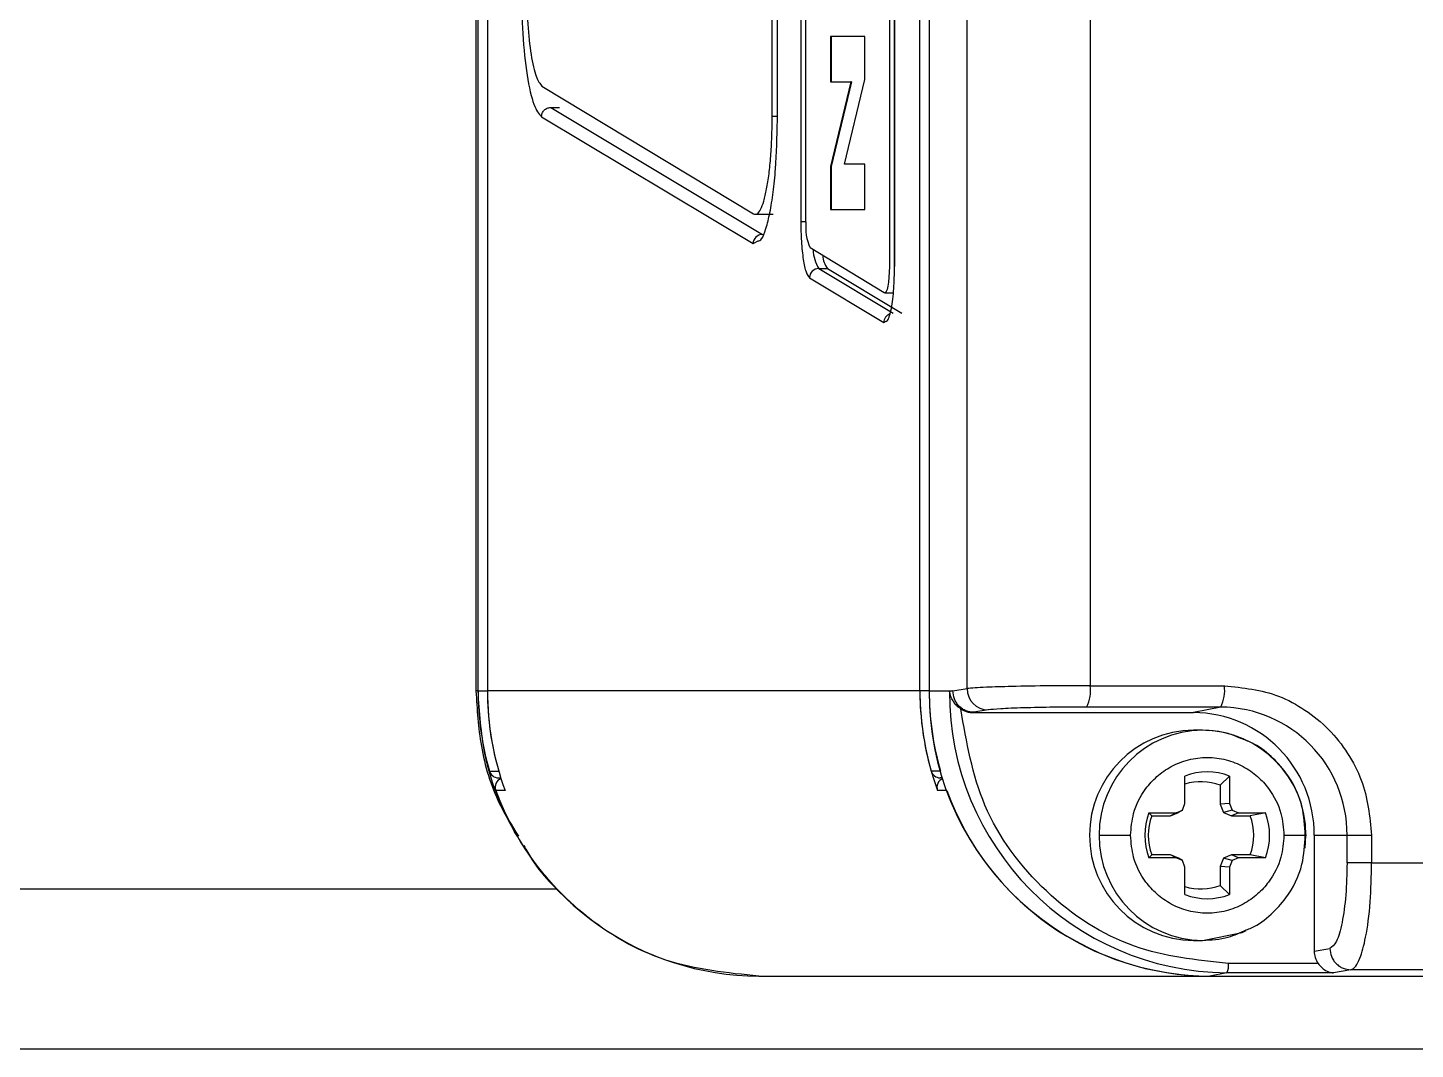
# Model space of a CAD drawing. Header units: millimetres. Extents: x 10 to 584, y 10 to 410.
# Drawn here: x 258.32 to 259.618, y 76.71 to 77.665 of the extents above; entities that cross this region are included whole.
import ezdxf

# ---------------------------------------------------------------- set-up
doc = ezdxf.new("R2010")
doc.units = ezdxf.units.MM

msp = doc.modelspace()

# ---------------------------------------------------------------- linework, layer by layer
at = {"color": 7, "linetype": 'Continuous', "lineweight": 25}
for p, q in [((258.73948, 79.47498), (258.73948, 77.04498)), ((258.7415, 77.04498), (258.7415, 79.47498)), ((258.75018, 79.47498), (258.75018, 77.04498)), ((259.15478, 77.04498), (259.15478, 79.47498)), ((259.16347, 79.47498), (259.16347, 77.04498)), ((259.19887, 77.04721), (259.19887, 79.47275)), ((259.31405, 79.47006), (259.31405, 77.04991)), ((259.12622, 79.0786), (259.12622, 77.4418)), ((259.13095, 79.0786), (259.13095, 77.44181)), ((259.13108, 77.44181), (259.13108, 79.0786)), ((259.04333, 79.03669), (259.04333, 77.4837)), ((259.04819, 77.48369), (259.04819, 79.03671)), ((259.02135, 78.94182), (259.02135, 77.57807)), ((259.02148, 77.57846), (259.02148, 78.94148)), ((259.01662, 77.58196), (259.01662, 78.93847)), ((259.10334, 77.65673), (259.07109, 77.65673)), ((259.07109, 77.65673), (259.07109, 77.61445)), ((259.07174, 77.65673), (259.07174, 77.61445)), ((259.10334, 77.61657), (259.10334, 77.65673)), ((259.08433, 77.53744), (259.10334, 77.61657)), ((258.80124, 77.61046), (258.9992, 77.49107)), ((259.07109, 77.61445), (259.0901, 77.61445)), ((259.0901, 77.61445), (259.07109, 77.53532)), ((259.09075, 77.61445), (259.07174, 77.53532)), ((259.09075, 77.61445), (259.0901, 77.61445)), ((258.80942, 77.59051), (259.0074, 77.4718)), ((258.80942, 77.59051), (258.81757, 77.59051)), ((258.80074, 77.58189), (258.99871, 77.46318)), ((259.07109, 77.53532), (259.07109, 77.49516)), ((259.07109, 77.53532), (259.07174, 77.53532)), ((259.07174, 77.53532), (259.07174, 77.49516)), ((259.10334, 77.53744), (259.08433, 77.53744)), ((259.10334, 77.49516), (259.10334, 77.53744)), ((259.00066, 77.49063), (259.01743, 77.49063)), ((259.07109, 77.49516), (259.10334, 77.49516)), ((259.12149, 77.41727), (259.05203, 77.45916)), ((259.06022, 77.43994), (259.12967, 77.39805)), ((259.06022, 77.43994), (259.06836, 77.43994)), ((259.06836, 77.43994), (259.13781, 77.39805)), ((259.05152, 77.43132), (259.12098, 77.38943)), ((259.12194, 77.41713), (259.12995, 77.41713)), ((259.18558, 77.04498), (259.19887, 77.04721)), ((259.31405, 77.04991), (259.43956, 77.04991)), ((258.7415, 77.04498), (258.75018, 77.04498)), ((259.15478, 77.04498), (258.75018, 77.04498)), ((259.16347, 77.04498), (259.15478, 77.04498)), ((259.16347, 77.04498), (259.18558, 77.04498)), ((259.18558, 77.04498), (259.18253, 77.04443)), ((259.20395, 77.02477), (259.20527, 77.025)), ((259.20395, 77.02477), (259.41062, 77.02477)), ((259.21855, 77.02723), (259.20527, 77.025)), ((259.43621, 77.02992), (259.31069, 77.02992)), ((259.43621, 77.02992), (259.41062, 77.02477)), ((259.41915, 77.0082), (259.41062, 77.0082)), ((258.7521, 76.96998), (258.76079, 76.96998)), ((259.17407, 76.96998), (259.16539, 76.96998)), ((258.76029, 76.96375), (258.76266, 76.96375)), ((259.17595, 76.96375), (259.17358, 76.96375)), ((259.40271, 76.93962), (259.40271, 76.96534)), ((259.4444, 76.96534), (259.4356, 76.95676)), ((259.4356, 76.95676), (259.4356, 76.93903)), ((259.4444, 76.96534), (259.4444, 76.93962)), ((258.76668, 76.95196), (258.758, 76.95196)), ((259.17996, 76.95196), (259.17128, 76.95196)), ((259.36904, 76.93115), (259.39437, 76.93115)), ((259.36904, 76.93115), (259.37161, 76.92819)), ((259.38907, 76.92819), (259.39662, 76.93136)), ((259.39437, 76.93115), (259.38907, 76.92819)), ((259.39437, 76.93115), (259.40027, 76.93363)), ((259.40027, 76.93363), (259.39662, 76.93136)), ((259.40027, 76.93363), (259.40271, 76.93962)), ((259.4444, 76.93962), (259.4356, 76.93903)), ((259.4356, 76.93903), (259.43873, 76.93136)), ((259.44684, 76.93363), (259.43873, 76.93136)), ((259.43873, 76.93136), (259.44628, 76.92819)), ((259.4444, 76.93962), (259.44684, 76.93363)), ((259.45274, 76.93115), (259.44628, 76.92819)), ((259.44684, 76.93363), (259.45274, 76.93115)), ((259.45274, 76.93115), (259.47807, 76.93115)), ((259.47807, 76.93115), (259.46374, 76.92819)), ((259.37161, 76.92819), (259.38907, 76.92819)), ((259.44628, 76.92819), (259.46374, 76.92819)), ((259.51513, 76.89787), (259.51587, 76.90998)), ((259.52367, 76.90998), (259.55432, 76.90998)), ((259.52367, 76.90998), (259.52367, 76.8018)), ((259.55432, 76.90998), (259.57736, 76.90998)), ((259.55432, 76.8842), (259.55432, 76.90998)), ((259.57736, 76.90998), (259.57736, 76.8842)), ((259.36904, 76.88882), (259.37161, 76.89178)), ((259.38907, 76.89178), (259.37161, 76.89178)), ((259.39437, 76.88882), (259.38907, 76.89178)), ((259.39662, 76.88861), (259.38907, 76.89178)), ((259.44628, 76.89178), (259.43873, 76.88861)), ((259.45274, 76.88882), (259.44628, 76.89178)), ((259.46374, 76.89178), (259.44628, 76.89178)), ((259.47807, 76.88882), (259.46374, 76.89178)), ((259.39437, 76.88882), (259.36904, 76.88882)), ((259.40027, 76.88634), (259.39437, 76.88882)), ((259.40027, 76.88634), (259.39662, 76.88861)), ((259.40271, 76.88035), (259.40027, 76.88634)), ((259.40271, 76.85463), (259.40271, 76.88035)), ((259.43873, 76.88861), (259.4356, 76.88094)), ((259.4444, 76.88035), (259.4356, 76.88094)), ((259.4356, 76.88094), (259.4356, 76.86321)), ((259.44684, 76.88634), (259.43873, 76.88861)), ((259.44684, 76.88634), (259.4444, 76.88035)), ((259.4444, 76.88035), (259.4444, 76.85463)), ((259.45274, 76.88882), (259.44684, 76.88634)), ((259.47807, 76.88882), (259.45274, 76.88882)), ((259.57736, 76.8842), (259.55432, 76.8842)), ((259.57736, 76.8842), (260.61024, 76.8842)), ((257.53561, 76.85998), (258.81497, 76.85998)), ((259.4444, 76.85463), (259.4356, 76.86321)), ((259.41062, 76.81177), (259.41915, 76.81177)), ((259.52367, 76.8018), (259.53826, 76.80425)), ((259.52733, 76.79018), (259.44345, 76.79018)), ((259.00412, 76.77832), (259.42608, 76.77832)), ((259.44199, 76.78152), (259.42608, 76.77832)), ((259.42608, 76.77832), (260.73259, 76.77832)), ((259.42608, 76.77832), (259.43757, 76.77832)), ((259.54161, 76.78152), (259.44199, 76.78152)), ((259.45474, 76.77832), (260.64025, 76.77832)), ((259.55795, 76.78426), (259.54161, 76.78152)), ((260.59614, 76.78426), (259.55795, 76.78426)), ((260.40183, 76.70998), (249.56849, 76.70998))]:
    msp.add_line(p, q, dxfattribs=at)
at = {"color": 59, "linetype": 'Continuous', "lineweight": 25}
for p, q in [((259.02135, 77.58196), (259.01662, 77.58196)), ((259.04819, 77.4837), (259.04333, 77.4837)), ((258.99871, 77.46318), (259.00336, 77.46577)), ((259.00842, 77.47137), (259.0074, 77.4718)), ((259.13108, 77.44181), (259.13095, 77.44181)), ((259.12098, 77.38943), (259.12308, 77.39059)), ((258.7415, 77.04498), (258.7403, 77.04498))]:
    msp.add_line(p, q, dxfattribs=at)
at = {"color": 7, "linetype": 'Continuous', "lineweight": 25, "flags": 128}
for points in [[(259.12622, 77.4418), (259.12612, 77.43667), (259.12585, 77.43177), (259.1254, 77.4273), (259.1248, 77.42347), (259.12408, 77.42044), (259.12326, 77.41834), (259.12238, 77.41727), (259.12149, 77.41727)], [(259.41915, 76.81177), (259.45616, 76.81925), (259.46005, 76.82099)]]:
    msp.add_lwpolyline(points, dxfattribs=at)
at = {"color": 7, "linetype": 'Continuous', "lineweight": 25}
for centre, radius, start, end in [((259.09559, 77.47854), 0.04768, 173.79376, 203.98228), ((259.00746, 77.46304), 0.00876, 90.44404, 179.08244), ((259.08665, 77.45365), 0.02286, 184.0484, 216.84481), ((259.06028, 77.43118), 0.00876, 90.4438, 179.06959), ((259.21881, 77.04717), 0.01994, 179.86664, 269.2553), ((259.28031, 77.04529), 0.03405, 333.16901, 7.79184), ((259.40585, 77.04529), 0.03402, 333.15274, 7.80812), ((259.01195, 77.04497), 0.27046, 179.99607, 196.09709), ((259.02064, 77.04497), 0.27046, 179.99607, 196.09709), ((259.02048, 77.04495), 0.2703, 179.99165, 200.12077), ((259.42536, 77.04498), 0.27057, 179.99816, 196.09203), ((259.42508, 77.04495), 0.2703, 179.99165, 200.12077), ((259.42812, 77.04297), 0.26466, 179.56408, 269.55886), ((259.43404, 77.04498), 0.27057, 179.99816, 196.09203), ((259.44401, 77.04299), 0.26148, 179.68506, 269.55833), ((259.40974, 76.91085), 0.11393, 359.56485, 89.5588), ((259.4353, 76.91089), 0.11903, 359.56268, 89.56031), ((259.41163, 76.90998), 0.09822, 90.58782, 269.41218), ((259.4184, 76.91073), 0.09747, 359.56283, 89.56005), ((258.76033, 76.9723), 0.00855, 195.74785, 269.7247), ((259.17362, 76.9723), 0.00856, 195.77622, 269.70973), ((259.42356, 76.91172), 0.05753, 68.75562, 111.24438), ((258.76615, 76.95499), 0.0087, 112.05963, 200.38912), ((259.17945, 76.95499), 0.00871, 112.11078, 200.33798), ((259.41767, 76.91139), 0.04878, 68.43156, 107.85961), ((259.00524, 77.04115), 0.26284, 199.83628, 269.75563), ((259.4272, 77.04115), 0.26284, 199.83628, 269.75563), ((259.42531, 76.90998), 0.06012, 159.3833, 200.6167), ((259.42181, 76.90998), 0.06012, 339.3833, 20.6167), ((259.41916, 76.90998), 0.05092, 159.05269, 200.94731), ((259.41622, 76.90998), 0.05089, 339.04209, 20.95791), ((259.41767, 76.90857), 0.04878, 252.14039, 291.56844), ((259.42356, 76.90825), 0.05753, 248.75562, 291.24438), ((259.42881, 76.78818), 0.01477, 333.17163, 7.76737)]:
    msp.add_arc(centre, radius, start, end, dxfattribs=at)
at = {"color": 59, "linetype": 'Continuous', "lineweight": 25}
for centre, radius, start, end in [((259.09044, 77.45872), 0.03559, 182.0585, 211.84777), ((259.12979, 77.38926), 0.00881, 110.01698, 178.90235), ((259.4199, 76.91073), 0.09747, 90.44044, 180.43668), ((259.4199, 76.90924), 0.09747, 179.56332, 269.55956)]:
    msp.add_arc(centre, radius, start, end, dxfattribs=at)
at = {"color": 7, "linetype": 'Continuous', "lineweight": 25}
msp.add_ellipse((259.54338, 76.80182), major_axis=(0.00079, 0.02), ratio=0.9847601, start_param=1.611105, end_param=2.2308145, dxfattribs=at)
for points, knots in [([(258.78196, 77.70132), (258.78221, 77.6871), (258.78274, 77.65764), (258.78701, 77.61898), (258.79327, 77.59071), (258.79831, 77.58476), (258.80074, 77.58189)], [0, 0, 0, 0, 0.2413522, 0.5000065, 0.7586554, 1, 1, 1, 1]), ([(258.78694, 77.70135), (258.78715, 77.69013), (258.78757, 77.66769), (258.79081, 77.63876), (258.79549, 77.61735), (258.79933, 77.61275), (258.80124, 77.61046)], [0, 0, 0, 0, 0.2499862, 0.4999941, 0.7499981, 1, 1, 1, 1]), ([(258.80074, 77.58189), (258.80089, 77.58302), (258.80119, 77.58528), (258.80321, 77.58813), (258.80607, 77.59012), (258.8083, 77.59038), (258.80942, 77.59051)], [0, 0, 0, 0, 0.2501513, 0.5001511, 0.7499664, 1, 1, 1, 1]), ([(258.9992, 77.49107), (259.00031, 77.49083), (259.00252, 77.49035), (259.00577, 77.49466), (259.0088, 77.50247), (259.01149, 77.5138), (259.01371, 77.52807), (259.01535, 77.54468), (259.01642, 77.56291), (259.01655, 77.57561), (259.01662, 77.58196)], [0, 0, 0, 0, 0.1250035, 0.2500036, 0.3749966, 0.5000029, 0.6250063, 0.7500129, 0.8749986, 1, 1, 1, 1]), ([(259.00336, 77.46577), (259.0045, 77.46601), (259.00711, 77.46657), (259.01088, 77.47703), (259.01456, 77.4915), (259.01757, 77.51065), (259.02052, 77.53888), (259.0211, 77.56289), (259.02148, 77.57846)], [0, 0, 0, 0, 0.1165133, 0.2664695, 0.419934, 0.5734026, 0.7233732, 1, 1, 1, 1]), ([(259.04333, 77.4837), (259.04344, 77.47748), (259.04367, 77.4646), (259.04552, 77.44791), (259.04821, 77.43531), (259.05042, 77.43265), (259.05152, 77.43132)], [0, 0, 0, 0, 0.2413415, 0.4998326, 0.7493262, 1, 1, 1, 1]), ([(259.12308, 77.39059), (259.12359, 77.39069), (259.12477, 77.39092), (259.12646, 77.3957), (259.12811, 77.40232), (259.12944, 77.41108), (259.13073, 77.42394), (259.13094, 77.43479), (259.13108, 77.44181)], [0, 0, 0, 0, 0.1159584, 0.2661293, 0.4199549, 0.5737853, 0.7239123, 1, 1, 1, 1]), ([(259.31405, 77.04991), (259.30154, 77.04987), (259.27586, 77.04979), (259.24126, 77.04921), (259.21865, 77.04849), (259.20502, 77.04784), (259.201, 77.04743), (259.19887, 77.04721)], [0, 0, 0, 0, 0.2431294, 0.4991788, 0.7129137, 0.8473904, 1, 1, 1, 1]), ([(259.43956, 77.04991), (259.4569, 77.04804), (259.48356, 77.04516), (259.51564, 77.02772), (259.53772, 77.00966), (259.5555, 76.98724), (259.57269, 76.95466), (259.57552, 76.92759), (259.57736, 76.90998)], [0, 0, 0, 0, 0.239456, 0.36835624, 0.4999978, 0.63164, 0.76054053, 1, 1, 1, 1]), ([(258.73948, 77.04498), (258.7405, 77.0278), (258.74261, 76.99224), (258.75659, 76.94534), (258.77299, 76.91908), (258.77921, 76.9091)], [0, 0, 0, 0, 0.3673047, 0.7596877, 1, 1, 1, 1]), ([(259.00412, 76.77832), (258.97459, 76.78127), (258.91554, 76.78716), (258.83684, 76.83314), (258.77745, 76.9008), (258.74598, 76.97578), (258.74277, 77.02533), (258.7415, 77.04498)], [0, 0, 0, 0, 0.2146944, 0.4293892, 0.6440788, 0.8587718, 1, 1, 1, 1]), ([(259.19306, 77.02811), (259.19184, 77.02905), (259.18899, 77.03124), (259.18575, 77.03536), (259.18345, 77.03992), (259.18284, 77.04292), (259.18253, 77.04443)], [0, 0, 0, 0, 0.2147594, 0.4999204, 0.7491998, 1, 1, 1, 1]), ([(259.20527, 77.025), (259.20281, 77.02527), (259.19902, 77.02568), (259.19445, 77.02818), (259.19131, 77.03075), (259.18876, 77.03396), (259.18629, 77.03861), (259.18586, 77.04247), (259.18558, 77.04498)], [0, 0, 0, 0, 0.2394629, 0.3683432, 0.4999608, 0.6316074, 0.7605643, 1, 1, 1, 1]), ([(259.19306, 77.02811), (259.19528, 77.02691), (259.19873, 77.02506), (259.20259, 77.02485), (259.20395, 77.02477)], [0, 0, 0, 0, 0.64548555, 1, 1, 1, 1]), ([(259.44345, 76.79018), (259.41346, 76.79337), (259.35099, 76.80002), (259.26891, 76.8538), (259.20936, 76.93344), (259.19837, 76.99725), (259.19306, 77.02811)], [0, 0, 0, 0, 0.2382309, 0.4962336, 0.7563181, 1, 1, 1, 1]), ([(259.31069, 77.02992), (259.3004, 77.02988), (259.27981, 77.0298), (259.25106, 77.02918), (259.22831, 77.02829), (259.2218, 77.02758), (259.21855, 77.02723)], [0, 0, 0, 0, 0.24993648, 0.49989996, 0.74992999, 1, 1, 1, 1]), ([(259.45483, 77.00055), (259.45099, 77.00225), (259.43971, 77.00725), (259.42732, 77.00782), (259.41915, 77.0082)], [0, 0, 0, 0, 0.3404582, 1, 1, 1, 1]), ([(259.51526, 76.90998), (259.51476, 76.91911), (259.51362, 76.93988), (259.50077, 76.96551), (259.48328, 76.98455), (259.46875, 76.99561), (259.4583, 76.99932), (259.45483, 77.00055)], [0, 0, 0, 0, 0.23572123, 0.53619003, 0.71279939, 0.90475836, 1, 1, 1, 1]), ([(259.35185, 76.90998), (259.35241, 76.91687), (259.35369, 76.93246), (259.3634, 76.95135), (259.37634, 76.96556), (259.38979, 76.97498), (259.4059, 76.98131), (259.42356, 76.98355), (259.44121, 76.98131), (259.45732, 76.97498), (259.47078, 76.96556), (259.48371, 76.95135), (259.49343, 76.93246), (259.4947, 76.91687), (259.49526, 76.90998)], [0, 0, 0, 0, 0.0903226, 0.2045588, 0.2714251, 0.3439357, 0.4207849, 0.5, 0.5792151, 0.6560643, 0.7285749, 0.7954412, 0.9096774, 1, 1, 1, 1]), ([(259.32243, 76.90998), (259.32349, 76.90998), (259.32571, 76.90998), (259.33396, 76.90998), (259.34323, 76.90998), (259.34905, 76.90998), (259.35185, 76.90998)], [0, 0, 0, 0, 0.2702552, 0.5624262, 0.7897208, 1, 1, 1, 1]), ([(259.49526, 76.90998), (259.4947, 76.9031), (259.49343, 76.88751), (259.48371, 76.86862), (259.47078, 76.85441), (259.45732, 76.84499), (259.44121, 76.83866), (259.42356, 76.83642), (259.4059, 76.83866), (259.38979, 76.84499), (259.37634, 76.85441), (259.3634, 76.86862), (259.35369, 76.88751), (259.35241, 76.9031), (259.35185, 76.90998)], [0, 0, 0, 0, 0.0903226, 0.2045588, 0.2714251, 0.3439357, 0.4207849, 0.5, 0.5792151, 0.6560643, 0.7285749, 0.7954412, 0.9096774, 1, 1, 1, 1]), ([(259.46011, 76.8215), (259.46178, 76.82212), (259.47039, 76.82531), (259.48324, 76.8355), (259.50079, 76.85442), (259.51361, 76.8801), (259.51475, 76.90086), (259.51526, 76.90998)], [0, 0, 0, 0, 0.04855934, 0.2504227, 0.43614447, 0.7521164, 1, 1, 1, 1]), ([(259.51491, 76.90998), (259.5153, 76.90998), (259.51674, 76.90998), (259.51623, 76.90998), (259.51587, 76.90998)], [0, 0, 0, 0, 0.2761845, 1, 1, 1, 1]), ([(258.78423, 76.90044), (258.78663, 76.89608), (258.79891, 76.87373), (258.81827, 76.85613), (258.83384, 76.84197)], [0, 0, 0, 0, 0.1954272, 1, 1, 1, 1]), ([(259.55432, 76.8842), (259.55408, 76.87395), (259.55361, 76.85345), (259.54992, 76.82738), (259.54463, 76.80876), (259.54039, 76.80575), (259.53826, 76.80425)], [0, 0, 0, 0, 0.24993594, 0.49989271, 0.74992252, 1, 1, 1, 1]), ([(259.55795, 76.78426), (259.55951, 76.78506), (259.56244, 76.78656), (259.56725, 76.79618), (259.57231, 76.81473), (259.57652, 76.84616), (259.57709, 76.87174), (259.57736, 76.8842)], [0, 0, 0, 0, 0.1526033, 0.2870836, 0.5008255, 0.7568623, 1, 1, 1, 1]), ([(259.41915, 76.81177), (259.4273, 76.81223), (259.44156, 76.81304), (259.45454, 76.81896), (259.46011, 76.8215)], [0, 0, 0, 0, 0.5714971, 1, 1, 1, 1]), ([(259.53826, 76.80425), (259.53854, 76.80173), (259.53897, 76.79787), (259.54144, 76.79322), (259.54398, 76.79002), (259.54713, 76.78744), (259.5517, 76.78494), (259.55549, 76.78453), (259.55795, 76.78426)], [0, 0, 0, 0, 0.239446, 0.3683247, 0.4999374, 0.6316409, 0.7605267, 1, 1, 1, 1]), ([(259.52733, 76.79018), (259.52822, 76.78904), (259.53032, 76.78634), (259.53464, 76.78311), (259.53853, 76.78175), (259.54103, 76.78154), (259.54156, 76.78152), (259.54161, 76.78152)], [0, 0, 0, 0, 0.2115327, 0.498584, 0.8951776, 0.9888561, 1, 1, 1, 1])]:
    msp.add_open_spline(points, degree=3, knots=knots, dxfattribs=at)
at = {"color": 59, "linetype": 'Continuous', "lineweight": 25}
msp.add_open_spline([(259.49526, 76.90998), (259.4987, 76.90998), (259.50584, 76.90998), (259.51278, 76.90998), (259.51437, 76.90998), (259.51491, 76.90998)], degree=3, knots=[0, 0, 0, 0, 0.3809127, 0.7927385, 1, 1, 1, 1], dxfattribs=at)

doc.saveas('drawing.dxf')
